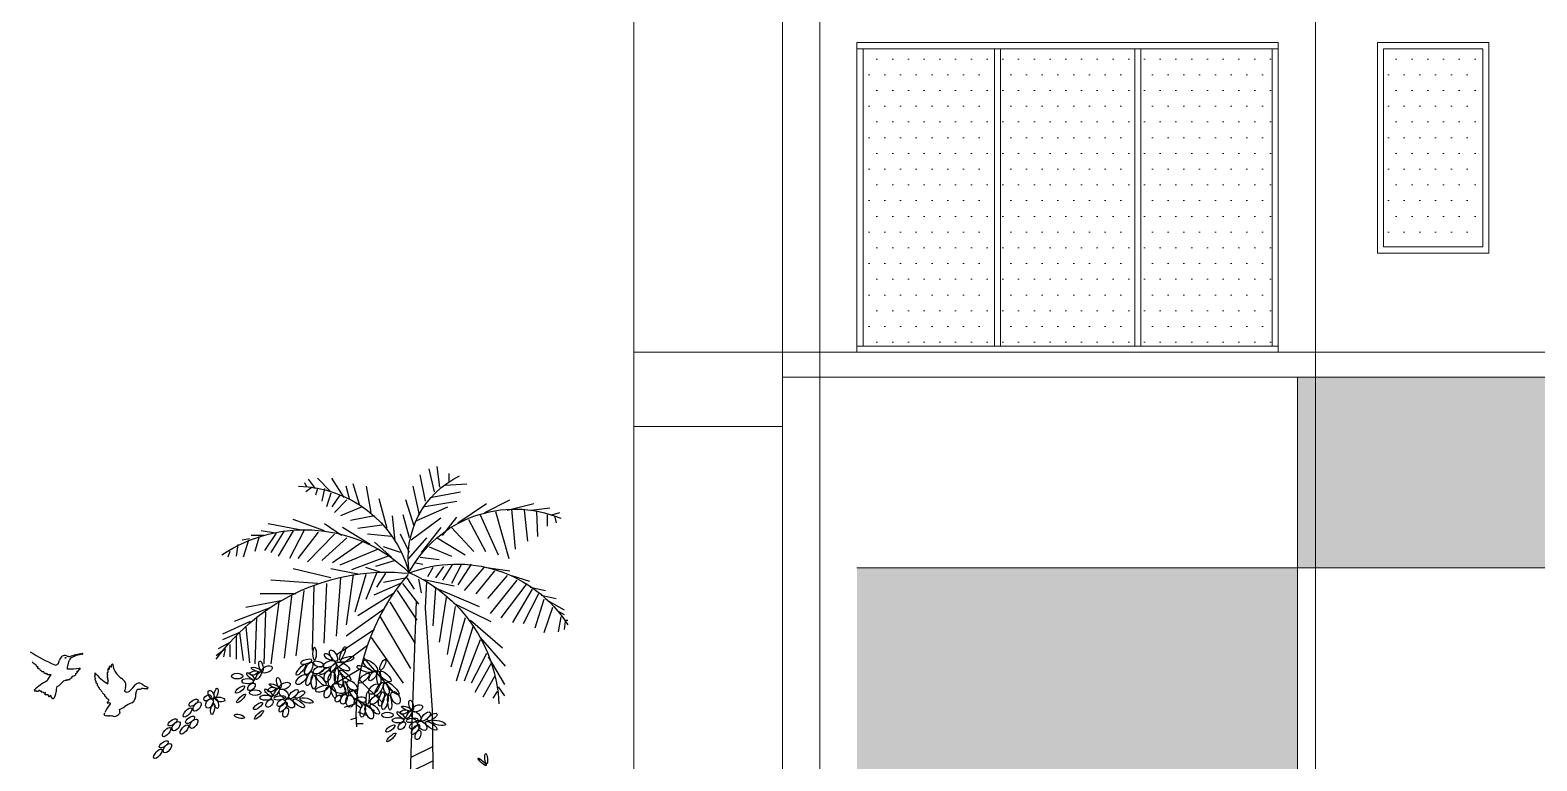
# Model space of a CAD drawing. Header units: millimetres. Extents: x 485872 to 486142, y -52344 to -52207.
# Drawn here: x 485961.2 to 485973.36, y -52334.18 to -52328.28 of the extents above; entities that cross this region are included whole.
import ezdxf

# ---------------------------------------------------------------- set-up
doc = ezdxf.new("R2010")
doc.units = ezdxf.units.MM
doc.header["$LTSCALE"] = 15
doc.linetypes.add('DASHDOTX2', pattern=[50.8, 25.4, -12.7, 0, -12.7])
doc.layers.add('G', color=8, linetype='Continuous')
pattern_1 = [(0, (485436.22079, -52290.53726), (0.0635, 0.127), [0, -0.127])]

# ---------------------------------------------------------------- blocks, each defined once
blk = doc.blocks.new('m4')
at = {"color": 60, "extrusion": (0, 0, -1)}
for centre, major_axis, ratio in [((1153000.7, 194063.7), (-1.69, 3.64), 0.329118), ((1153024.7, 194067.4), (-4.5, 1.08), 0.34686), ((1153027.7, 194071.5), (-1.83, 4.63), 0.208689), ((1153013.1, 194060.9), (4.92, 1.81), 0.306393), ((1153078.7, 194060.6), (-3.51, 1.56), 0.540694), ((1153082.6, 194062.7), (0.83, 3.57), 0.360462), ((1153085.5, 194060.4), (3.7, 1.33), 0.264339), ((1153084.2, 194056.5), (-1.92, 2.71), 0.313033), ((1153060.8, 194044), (-2.98, 2.82), 0.437157), ((1153066.6, 194049.5), (-3.51, 1.56), 0.540694), ((1153067.3, 194044.3), (2.73, 2.7), 0.614425), ((1153070.6, 194051.6), (0.83, 3.57), 0.360462), ((1153073.4, 194049.3), (3.7, 1.33), 0.264339), ((1153072.1, 194045.4), (-1.92, 2.71), 0.313033), ((1153112.8, 194044.8), (-0.76, 3.14), 0.35072), ((1152977.6, 194034.4), (-3.51, 1.56), 0.540694), ((1152981.6, 194036.4), (0.83, 3.57), 0.360462), ((1153010.9, 194041.3), (-0.29, 4.36), 0.237905), ((1153056.5, 194043.7), (-3.17, 2.17), 0.417809), ((1153116.2, 194043.8), (1.38, 2.63), 0.572499), ((1152967.5, 194028.6), (-3.17, 2.17), 0.417809), ((1152971.8, 194028.9), (-2.98, 2.82), 0.437157), ((1152978.3, 194029.1), (2.73, 2.7), 0.614425), ((1152984.4, 194034.2), (3.7, 1.33), 0.264339), ((1152983.1, 194030.2), (-1.92, 2.71), 0.313033)]:
    blk.add_ellipse(centre, major_axis=major_axis, ratio=ratio, dxfattribs=at)
at = {"color": 60}
for centre, major_axis, ratio in [((1153008.9, 194063), (4.78, 3.36), 0.403503), ((1153033.8, 194069.9), (2.38, 3.55), 0.485521), ((1153037.5, 194069.1), (2.56, 1.66), 0.432555), ((1153046.6, 194071.2), (0, 4.28), 0.308968), ((1153043.9, 194064.2), (3.57, 1.15), 0.427525), ((1153089.6, 194055.9), (2.83, 2.19), 0.290128), ((1153077.5, 194044.9), (2.83, 2.19), 0.290128), ((1153091.6, 194052.7), (4.1, 0), 0.368132), ((1153079.5, 194041.6), (4.1, 0), 0.368132), ((1152988.5, 194029.7), (2.83, 2.19), 0.290128), ((1152990.5, 194026.4), (4.1, 0), 0.368132)]:
    blk.add_ellipse(centre, major_axis=major_axis, ratio=ratio, dxfattribs=at)
for centre, major_axis, ratio in [((1153052.2, 194065.8), (-3.86, 1.1), 0.329118), ((1153035, 194053.9), (-0.93, 4.8), 0.540694), ((1153037.9, 194056.1), (-1.18, 3.56), 0.628714), ((1153042.2, 194053.4), (3.49, 3.42), 0.328278), ((1153021.2, 194049.4), (3.54, 2.98), 0.510088), ((1153020.3, 194044), (2.53, 3.12), 0.423152), ((1153030.3, 194047.8), (4.67, 1.72), 0.588123), ((1153041.6, 194047.6), (-4.4, 1.43), 0.367264), ((1153047.2, 194052.2), (0.32, 4.62), 0.428474), ((1153014.8, 194040.3), (3.11, 0.48), 0.540694), ((1153070, 194041.5), (-4.07, 0.48), 0.299107), ((1152981, 194026.4), (-4.07, 0.48), 0.299107)]:
    blk.add_ellipse(centre, major_axis=major_axis, ratio=ratio, start_param=3.141593, end_param=9.424778, dxfattribs=at)
at = {"color": 60, "extrusion": (0, 0, -1)}
for centre, major_axis, ratio in [((1152999, 194055.8), (3.74, 3.28), 0.398406), ((1153003.3, 194054.7), (0.28, 4.97), 0.265604), ((1153007.3, 194056.4), (-2.35, 3.26), 0.423152), ((1153013.4, 194054.7), (-3.46, 3.07), 0.367264), ((1153025.9, 194056.7), (3.61, 3.42), 0.265604), ((1153027.5, 194062.6), (4.35, 2.42), 0.398406), ((1153029.3, 194053), (0.2, 4.71), 0.360462), ((1153031.9, 194056.7), (-0.42, 4.87), 0.270347), ((1153034, 194061.9), (-1.69, 2.55), 0.432555), ((1153036.7, 194064.2), (-4.01, 1.72), 0.454183), ((1153039.9, 194059.5), (-3.14, 2.06), 0.35208), ((1153043.8, 194060.2), (-3.53, 1.91), 0.517185), ((1153050.5, 194061.3), (-2.16, 4.09), 0.428474), ((1153050.1, 194054.4), (-1.71, 4.67), 0.322519), ((1153055.5, 194053.8), (-3.53, 2.99), 0.448878), ((1153055.8, 194060.4), (-3.03, 3.61), 0.28036), ((1153087.5, 194058.2), (-2.57, 0.85), 0.488369), ((1153098.7, 194056.1), (-3.84, 0), 0.49154), ((1152994.1, 194047.8), (4.2, 4.07), 0.274382), ((1152998.4, 194047.6), (1.14, 3.85), 0.423152), ((1153003.2, 194047.3), (-2.75, 4.56), 0.30137), ((1153006.7, 194047.4), (-3.07, 3.1), 0.540694), ((1153025.3, 194047.7), (1.24, 5.09), 0.180231), ((1153033.8, 194045.4), (1.16, 4.12), 0.331037), ((1153037.8, 194045.2), (-1.39, 3.77), 0.493677), ((1153075.5, 194047.1), (-2.57, 0.85), 0.488369), ((1153089, 194048.9), (-2.22, 2.22), 0.600771), ((1153096.7, 194047.1), (-2.97, 2.14), 0.360462), ((1152992.1, 194041.5), (2.14, 4.1), 0.571299), ((1152996.1, 194038.4), (0.42, 5.22), 0.252324), ((1152999.2, 194038.6), (-1.4, 5.05), 0.324416), ((1153001.6, 194040.7), (-1.17, 4.84), 0.322519), ((1153006.1, 194033.8), (2.9, 3.14), 0.397244), ((1153006.3, 194040.1), (-2.69, 2.61), 0.528119), ((1153014.2, 194032.7), (-0.72, 4.31), 0.389299), ((1153017.1, 194037.6), (2.14, 2.65), 0.38819), ((1153022.8, 194039.2), (0, 4.02), 0.681744), ((1153026.9, 194040.5), (-1.32, 3.14), 0.582286), ((1153030.8, 194041), (-1.25, 2.2), 0.671206), ((1153052, 194039.7), (4.51, 1.03), 0.326457), ((1153057.2, 194037.8), (3.81, 2.62), 0.34686), ((1153063.1, 194037.8), (2.49, 2.69), 0.643683), ((1153067.7, 194035.3), (-2.48, 3.27), 0.39114), ((1153069.1, 194038.1), (-2.37, 1.93), 0.617936), ((1153076.9, 194037.8), (-2.22, 2.22), 0.600771), ((1153084.6, 194036), (-2.97, 2.14), 0.360462), ((1153086.6, 194045), (-3.84, 0), 0.49154), ((1153096, 194041.1), (-2.97, 2.83), 0.253091), ((1153110.1, 194040.4), (3.18, 0.55), 0.467627), ((1153112.9, 194037.8), (1.05, 3.42), 0.422005), ((1153115.1, 194034), (-0.68, 3.78), 0.319501), ((1153117.3, 194037.7), (-1.69, 2.96), 0.637741), ((1153118.6, 194041.5), (-2.23, 1.53), 0.627902), ((1153125.6, 194035.6), (-2.26, 2.89), 0.540694), ((1153128, 194038.2), (-2.9, 2.09), 0.44838), ((1152986.5, 194032), (-2.57, 0.85), 0.488369), ((1152997.6, 194029.9), (-3.84, 0), 0.49154), ((1153009.8, 194031.9), (1.9, 4.5), 0.482762), ((1153066, 194031.6), (-1.06, 3.14), 0.540694), ((1153084, 194030), (-2.97, 2.83), 0.253091), ((1153097.1, 194029), (3.38, 0.88), 0.351451), ((1153127.8, 194024.1), (-2.26, 2.89), 0.540694), ((1153130.3, 194026.7), (-2.9, 2.09), 0.44838), ((1153132, 194031.7), (-2.59, 2.96), 0.408524), ((1153142.1, 194025), (-2.9, 2.09), 0.44838), ((1152963, 194024.6), (4.51, 1.03), 0.326457), ((1152968.2, 194022.7), (3.81, 2.62), 0.34686), ((1152974.1, 194022.7), (2.49, 2.69), 0.643683), ((1152977, 194016.5), (-1.06, 3.14), 0.540694), ((1152978.7, 194020.2), (-2.48, 3.27), 0.39114), ((1152980.1, 194023), (-2.37, 1.93), 0.617936), ((1152987.9, 194022.7), (-2.22, 2.22), 0.600771), ((1152995, 194014.9), (-2.97, 2.83), 0.253091), ((1152995.6, 194020.9), (-2.97, 2.14), 0.360462), ((1153134.2, 194020.2), (-2.59, 2.96), 0.408524), ((1153139.7, 194022.4), (-2.26, 2.89), 0.540694), ((1153146.1, 194018.5), (-2.59, 2.96), 0.408524), ((1153145.6, 194007.7), (-2.26, 2.89), 0.540694), ((1153148, 194010.2), (-2.9, 2.09), 0.44838), ((1153152, 194003.8), (-2.59, 2.96), 0.408524)]:
    blk.add_ellipse(centre, major_axis=major_axis, ratio=ratio, start_param=3.141593, end_param=9.424778, dxfattribs=at)
at = {"color": 116, "extrusion": (0, 0, -1)}
for centre, major_axis, ratio in [((1152931.2, 194000.5), (0.31, 3.48), 0.270347), ((1152933.9, 193998.4), (2.75, 2.43), 0.205978)]:
    blk.add_ellipse(centre, major_axis=major_axis, ratio=ratio, dxfattribs=at)
blk = doc.blocks.new('E39')
at = {"color": 97}
for p, q in [((36.5877, 15.5769), (36.5877, 15.5423)), ((36.6264, 15.5175), (36.638, 15.6067)), ((36.6496, 15.4977), (36.6728, 15.5968)), ((36.6882, 15.458), (36.7114, 15.572)), ((36.6032, 15.5274), (36.5104, 15.5323)), ((36.7153, 15.3985), (36.7424, 15.5224)), ((36.9241, 15.4084), (36.9434, 15.5224)), ((36.9743, 15.4431), (37.0014, 15.5323)), ((37.0168, 15.4679), (37.0323, 15.5224)), ((37.1251, 15.5125), (37.1367, 15.458)), ((37.2024, 15.5175), (37.2101, 15.5373)), ((36.4331, 15.4084), (36.3248, 15.463)), ((36.5491, 15.3638), (36.4254, 15.4481)), ((36.6689, 15.4729), (36.5375, 15.4977)), ((36.6998, 15.4332), (36.5529, 15.458)), ((36.7385, 15.349), (36.7733, 15.463)), ((36.8545, 15.3391), (36.8893, 15.4679)), ((37.0284, 15.463), (37.0826, 15.4084)), ((37.0594, 15.4828), (37.0942, 15.4332)), ((37.098, 15.4927), (37.1173, 15.4332)), ((36.1431, 15.3985), (36.1083, 15.4084)), ((36.1315, 15.3936), (36.1238, 15.3638)), ((36.2321, 15.4184), (36.1509, 15.4283)), ((36.263, 15.4184), (36.2475, 15.2845)), ((36.3171, 15.4233), (36.3016, 15.2498)), ((36.3867, 15.4134), (36.3287, 15.2102)), ((36.4524, 15.3985), (36.3751, 15.2251)), ((36.5027, 15.3787), (36.4292, 15.2399)), ((36.6148, 15.3093), (36.5529, 15.3886)), ((36.7269, 15.3737), (36.5916, 15.4332)), ((36.6225, 15.3837), (36.7501, 15.2895)), ((36.7578, 15.2994), (36.7849, 15.3985)), ((36.8197, 15.2845), (36.8313, 15.3936)), ((36.9086, 15.3936), (37.013, 15.3737)), ((36.9627, 15.4332), (37.0555, 15.3936)), ((37.1251, 15.3291), (37.2604, 15.3787)), ((36.5761, 15.344), (36.4795, 15.2399)), ((36.8351, 15.3044), (36.9395, 15.3143)), ((36.8777, 15.3539), (36.982, 15.3391)), ((36.9279, 15.2697), (37.0478, 15.344)), ((37.0516, 15.3093), (37.1251, 15.3589)), ((37.0826, 15.3143), (37.1985, 15.1953)), ((37.1521, 15.3242), (37.2411, 15.2102)), ((37.214, 15.3291), (37.2759, 15.2102)), ((37.2604, 15.3291), (37.3261, 15.2201)), ((37.299, 15.3291), (37.357, 15.235)), ((37.3338, 15.3192), (37.3841, 15.2449)), ((37.3377, 15.3192), (37.3996, 15.3291)), ((37.388, 15.3093), (37.4421, 15.3093)), ((36.638, 15.2994), (36.5181, 15.2251)), ((36.9627, 15.2796), (37.0903, 15.1904)), ((37.0284, 15.2994), (37.1367, 15.2003)), ((37.4498, 15.2945), (37.4807, 15.2895)), ((37.5349, 15.2399), (37.5426, 15.2152)), ((36.4911, 15.1854), (36.5491, 15.0962)), ((36.5336, 15.1854), (36.5761, 15.1012)), ((36.3171, 15.1359), (36.2398, 15.1111)), ((36.2939, 15.116), (36.4099, 14.9723)), ((36.4254, 15.1705), (36.3248, 15.1557)), ((36.3364, 15.1359), (36.4215, 15.0367)), ((36.3906, 15.1557), (36.4717, 15.0566)), ((36.437, 15.1705), (36.522, 15.0714)), ((36.9743, 15.1408), (37.098, 15.1656)), ((37.0014, 15.1408), (37.0323, 14.9227)), ((37.0555, 15.1259), (37.0748, 14.8732)), ((37.098, 15.1259), (37.2604, 15.1656)), ((37.156, 15.1012), (37.357, 15.116)), ((36.1895, 15.0516), (36.1238, 15.0367)), ((36.2359, 15.0863), (36.1702, 15.0714)), ((36.2282, 15.0764), (36.3132, 14.9327)), ((36.2514, 15.1012), (36.3635, 14.9525)), ((37.1173, 15.1012), (37.1289, 14.8434)), ((37.1715, 15.0913), (37.1792, 14.8137)), ((37.214, 15.0714), (37.2488, 14.7889)), ((37.2488, 15.0566), (37.4034, 15.0566)), ((37.2681, 15.0466), (37.299, 14.779)), ((36.1586, 15.0268), (36.089, 14.9872)), ((36.1161, 14.9822), (36.089, 14.9673)), ((36.5684, 15.0169), (36.406, 14.9376)), ((36.5607, 15.002), (36.5955, 14.7939)), ((36.5993, 15.0417), (36.6302, 14.8484)), ((36.8429, 15.0219), (36.7346, 14.8434)), ((36.8661, 14.9921), (37.0323, 14.8732)), ((37.3145, 15.0268), (37.4653, 14.9971)), ((37.3222, 15.0219), (37.357, 14.7542)), ((37.357, 14.9971), (37.5155, 14.9376)), ((36.0852, 14.9426), (36.0736, 14.9426)), ((36.0852, 14.9376), (36.089, 14.9029)), ((36.1045, 14.9574), (36.1161, 14.893)), ((36.4833, 14.9178), (36.5568, 14.6799)), ((36.5181, 14.9525), (36.58, 14.7394)), ((36.8854, 14.9574), (36.754, 14.7344)), ((37.3802, 14.9773), (37.388, 14.7542)), ((37.4189, 14.9574), (37.4266, 14.7542)), ((37.446, 14.9376), (37.5658, 14.8831)), ((37.4653, 14.9128), (37.4498, 14.7592)), ((36.4524, 14.8583), (36.522, 14.6799)), ((36.9241, 14.8682), (36.7849, 14.67)), ((36.9086, 14.9029), (37.071, 14.7939)), ((37.4923, 14.888), (37.4769, 14.7691)), ((37.4962, 14.888), (37.5658, 14.8583)), ((37.5078, 14.8732), (37.5078, 14.7741)), ((37.531, 14.8484), (37.5851, 14.8187)), ((36.9395, 14.8335), (37.0864, 14.7245)), ((37.5349, 14.8385), (37.5349, 14.784)), ((37.5542, 14.8187), (37.5619, 14.784)), ((37.5619, 14.8137), (37.5929, 14.7889)), ((36.955, 14.779), (36.8274, 14.6303)), ((36.9666, 14.7344), (37.0748, 14.67)), ((36.3751, 14.6551), (36.348, 14.6155)), ((36.9743, 14.6848), (36.8738, 14.5857)), ((36.379, 14.6353), (36.3983, 14.6056)), ((36.9859, 14.5213), (37.013, 14.5114))]:
    blk.add_line(p, q, dxfattribs=at)
at = {"color": 84}
for p, q in [((37.04, 15.4729), (37.0942, 15.5571)), ((37.098, 15.4977), (37.156, 15.5571)), ((37.156, 15.5125), (37.1637, 15.4828)), ((37.1637, 15.5125), (37.1947, 15.5522)), ((37.1792, 15.5175), (37.2063, 15.4977)), ((36.3364, 15.4184), (36.2205, 15.4481)), ((36.1625, 15.3985), (36.1625, 15.349)), ((36.2089, 15.4134), (36.205, 15.3044)), ((37.2333, 15.3341), (37.3686, 15.3589)), ((37.4073, 15.3044), (37.4266, 15.2399)), ((37.4537, 15.2895), (37.4769, 15.2152)), ((37.5001, 15.2697), (37.5078, 15.2201)), ((36.2011, 15.0566), (36.2668, 14.9277)), ((36.1393, 14.9971), (36.1779, 14.888)), ((36.1779, 15.0318), (36.2166, 14.9079)), ((36.4949, 14.9426), (36.3558, 14.8236)), ((36.4524, 14.8682), (36.3442, 14.7443)), ((36.4176, 14.784), (36.348, 14.665)), ((36.4254, 14.7988), (36.4911, 14.67)), ((36.406, 14.7542), (36.4756, 14.6303)), ((36.3906, 14.6997), (36.4408, 14.6105)), ((36.9898, 14.6056), (36.9086, 14.551)), ((36.982, 14.6452), (37.0594, 14.6155)), ((36.982, 14.5461), (36.9395, 14.5312)), ((36.9898, 14.5808), (37.04, 14.5659)), ((36.9859, 14.4965), (36.9588, 14.4965))]:
    blk.add_line(p, q, dxfattribs=at)
at = {"color": 99}
for p, q in [((36.6225, 15.344), (36.7076, 15.235)), ((36.7578, 15.235), (36.7965, 15.3143)), ((36.6728, 15.2598), (36.5761, 15.2201)), ((36.6844, 15.2994), (36.7617, 15.2102)), ((36.7965, 15.235), (36.8699, 15.2598)), ((36.8351, 15.2152), (36.9086, 15.2796)), ((36.8931, 15.2498), (37.0594, 15.1805)), ((36.5723, 15.1854), (36.6148, 15.116)), ((36.6109, 15.1755), (36.6457, 15.1259)), ((36.7114, 15.2152), (36.6302, 15.2052)), ((36.7308, 15.1904), (36.6998, 15.1854)), ((36.8197, 15.2003), (36.9047, 15.1755)), ((36.8506, 15.2201), (37.0091, 15.1606)), ((36.7037, 15.121), (36.5645, 15.0913)), ((36.6573, 15.1705), (36.6805, 15.1309)), ((36.6844, 15.1111), (36.6902, 14.9952)), ((36.7192, 15.121), (36.7076, 15.0615)), ((36.7694, 15.1259), (36.7385, 15.0764)), ((36.7694, 15.1259), (36.8699, 15.1061)), ((36.8622, 15.1458), (36.9009, 15.0863)), ((36.8854, 15.1507), (36.9472, 15.1705)), ((36.9009, 15.1458), (36.9472, 15.0318)), ((36.9472, 15.1408), (36.9936, 14.9773)), ((36.6534, 15.0863), (36.4563, 15.002)), ((36.6457, 15.0813), (36.6573, 14.9178)), ((36.7887, 15.1012), (36.7192, 15.012)), ((36.8119, 15.0714), (36.7269, 14.9426)), ((36.7965, 15.1012), (36.9125, 15.0516)), ((36.8235, 15.0615), (36.982, 14.9624))]:
    blk.add_line(p, q, dxfattribs=at)
at = {"color": 47}
for p, q in [((36.6905, 14.9944), (36.6601, 14.5534)), ((36.729, 15.0246), (36.7488, 14.454)), ((36.6601, 14.5534), (36.638, 12.976)), ((36.7821, 13.516), (36.8153, 12.4644)), ((36.8153, 12.4644), (36.8929, 11.8249)), ((36.6712, 12.0807), (36.7355, 11.6)), ((36.8929, 11.8249), (36.9652, 11.6))]:
    blk.add_line(p, q, dxfattribs=at)
at = {"color": 45}
for p, q in [((36.6561, 14.3962), (36.7528, 14.3486)), ((36.7488, 14.454), (36.7821, 13.516)), ((36.6561, 14.1674), (36.7602, 14.1198)), ((36.6487, 13.829), (36.7714, 13.686)), ((36.6487, 13.4048), (36.7862, 13.3762)), ((36.6449, 13.1617), (36.7937, 13.1188)), ((36.638, 12.976), (36.6712, 12.0807))]:
    blk.add_line(p, q, dxfattribs=at)
at = {"color": 49}
for p, q in [((36.6561, 14.3343), (36.7528, 14.2866)), ((36.6561, 14.1293), (36.7639, 14.0483)), ((36.6561, 14.0149), (36.7639, 14.0006)), ((36.6524, 13.8719), (36.7714, 13.7575)), ((36.6449, 13.6288), (36.7751, 13.5954)), ((36.6487, 13.5764), (36.7825, 13.5525)), ((36.6412, 13.2618), (36.79, 13.2046)), ((36.6449, 13.2093), (36.7937, 13.1617))]:
    blk.add_line(p, q, dxfattribs=at)
at = {"color": 97}
for centre, radius, start, end in [((36.3692, 15.2123), 0.3943, 350.285, 64.11229), ((37.2496, 15.0147), 0.5079, 91.40319, 163.882), ((36.303, 14.9052), 0.518, 27.67115, 112.5305), ((37.2115, 14.6902), 0.6438, 56.19272, 134.3213), ((36.5525, 14.618), 0.5677, 68.38311, 147.5322), ((37.0256, 14.5512), 0.655, 113.7592, 177.4133), ((36.8543, 14.2377), 0.9128, 35.98777, 95.82273), ((36.0817, 14.5418), 0.9062, 356.1943, 41.37848)]:
    blk.add_arc(centre, radius, start, end, dxfattribs=at)

msp = doc.modelspace()

# ---------------------------------------------------------------- hatches: boundary and pattern name
at = {"linetype": 'Continuous', "lineweight": 13}
h = msp.add_hatch(dxfattribs=at)
h.set_pattern_fill('DOTS', color=153, scale=0.08)
h.set_pattern_definition(pattern_1)
h.paths.add_polyline_path([(485967.922, -52328.427), (485968.981, -52328.427), (485968.981, -52330.827), (485967.922, -52330.827)])
h.paths.add_polyline_path([(485970.164, -52328.427), (485971.222, -52328.427), (485971.222, -52330.827), (485970.164, -52330.827)])
h.paths.add_polyline_path([(485969.031, -52328.427), (485970.114, -52328.427), (485970.114, -52330.827), (485969.031, -52330.827)])
h = msp.add_hatch(dxfattribs=at)
h.set_pattern_fill('DOTS', color=153, scale=0.08)
h.set_pattern_definition(pattern_1)
h.paths.add_polyline_path([(485972.922, -52330.027), (485972.922, -52328.427), (485972.122, -52328.427), (485972.122, -52330.027)])
h = msp.add_hatch(dxfattribs=at)
h.set_pattern_fill('ANGLE', color=143, scale=0.001)
h.set_pattern_definition([(0, (485522.467641, -52290.93664), (0, 0.006985), [0.00508, -0.001905]), (90, (485522.467641, -52290.93664), (-0.006985, 4e-19), [0.00508, -0.001905])])
h.paths.add_polyline_path([(485971.427, -52332.617), (485974.982, -52332.617), (485974.982, -52331.077), (485971.427, -52331.077)])
h.paths.add_polyline_path([(485967.872, -52334.377), (485971.427, -52334.377), (485971.427, -52332.617), (485967.872, -52332.617)])

# ---------------------------------------------------------------- linework, layer by layer
for p, q in [((485967.272, -52334.577), (485967.272, -52295.877)), ((485967.872, -52328.377), (485971.272, -52328.377)), ((485967.872, -52328.427), (485971.272, -52328.427)), ((485967.872, -52330.827), (485971.272, -52330.827))]:
    msp.add_line(p, q, dxfattribs=at)
at = {"color": 6, "linetype": 'DASHDOTX2', "lineweight": 13}
for p, q in [((485967.572, -52306.377), (485967.572, -52331.077)), ((485971.572, -52306.377), (485971.572, -52331.077)), ((485967.572, -52330.877), (485967.572, -52342.377)), ((485971.572, -52330.877), (485971.572, -52342.377))]:
    msp.add_line(p, q, dxfattribs=at)
for p, q in [((485961.265, -52333.422), (485961.245, -52333.406)), ((485961.59, -52333.439), (485961.593, -52333.444)), ((485961.83, -52333.46), (485961.83, -52333.431)), ((485961.293, -52333.456), (485961.29, -52333.448)), ((485961.309, -52333.458), (485961.293, -52333.456)), ((485961.309, -52333.463), (485961.309, -52333.458)), ((485961.328, -52333.476), (485961.328, -52333.467)), ((485961.342, -52333.476), (485961.328, -52333.476)), ((485961.342, -52333.481), (485961.342, -52333.476)), ((485961.368, -52333.481), (485961.342, -52333.481)), ((485961.478, -52333.531), (485961.474, -52333.528)), ((485961.483, -52333.527), (485961.478, -52333.531)), ((485961.488, -52333.528), (485961.483, -52333.527)), ((485961.491, -52333.524), (485961.488, -52333.528)), ((485961.495, -52333.526), (485961.491, -52333.524)), ((485961.496, -52333.521), (485961.495, -52333.526)), ((485961.5, -52333.525), (485961.496, -52333.521)), ((485961.505, -52333.522), (485961.5, -52333.525)), ((485961.509, -52333.522), (485961.505, -52333.522)), ((485961.513, -52333.518), (485961.509, -52333.522)), ((485961.532, -52333.508), (485961.524, -52333.511)), ((485961.538, -52333.496), (485961.532, -52333.508)), ((485961.553, -52333.493), (485961.538, -52333.496)), ((485961.555, -52333.486), (485961.553, -52333.493)), ((485961.566, -52333.472), (485961.566, -52333.484)), ((485961.742, -52333.561), (485961.742, -52333.559)), ((485961.283, -52333.615), (485961.27, -52333.606)), ((485961.298, -52333.623), (485961.29, -52333.616)), ((485961.305, -52333.62), (485961.298, -52333.623)), ((485961.313, -52333.629), (485961.305, -52333.62)), ((485961.324, -52333.624), (485961.313, -52333.629)), ((485961.321, -52333.644), (485961.324, -52333.624)), ((485961.346, -52333.642), (485961.321, -52333.644)), ((485961.348, -52333.65), (485961.346, -52333.642)), ((485961.367, -52333.648), (485961.357, -52333.657)), ((485961.375, -52333.673), (485961.367, -52333.648)), ((485961.38, -52333.67), (485961.375, -52333.673)), ((485961.384, -52333.678), (485961.38, -52333.67)), ((485961.825, -52333.676), (485961.824, -52333.676)), ((485961.825, -52333.676), (485961.825, -52333.676)), ((485961.797, -52333.801), (485961.802, -52333.787)), ((485961.921, -52333.795), (485961.915, -52333.8)), ((485961.924, -52333.785), (485961.921, -52333.795))]:
    msp.add_line(p, q)
at = {"linetype": 'Continuous', "lineweight": 13}
for points in [[(485967.872, -52330.877), (485967.872, -52328.377)], [(485967.922, -52330.827), (485967.922, -52328.427)], [(485968.981, -52328.427), (485968.981, -52330.827)], [(485969.031, -52328.427), (485969.031, -52330.827)], [(485970.114, -52328.427), (485970.114, -52330.827)], [(485970.164, -52328.427), (485970.164, -52330.827)], [(485971.222, -52330.827), (485971.222, -52328.427)], [(485971.272, -52330.877), (485971.272, -52328.377)], [(485967.272, -52330.877), (485979.872, -52330.877)], [(485967.272, -52330.877), (485975.582, -52330.877)], [(485979.872, -52331.077), (485967.272, -52331.077)], [(485975.582, -52331.077), (485967.272, -52331.077)]]:
    msp.add_lwpolyline(points, dxfattribs=at)
for points in [[(485972.072, -52330.077), (485972.972, -52330.077), (485972.972, -52328.377), (485972.072, -52328.377)], [(485972.122, -52330.027), (485972.922, -52330.027), (485972.922, -52328.427), (485972.122, -52328.427)]]:
    msp.add_lwpolyline(points, close=True, dxfattribs=at)
at = {"color": 143, "linetype": 'Continuous', "lineweight": 13}
for points in [[(485971.427, -52334.377), (485971.427, -52331.077)], [(485967.872, -52332.617), (485974.982, -52332.617)]]:
    msp.add_lwpolyline(points, dxfattribs=at)
msp.add_circle((485961.485, -52333.344), 0.00347)
for centre, radius, start, end in [((485962.122, -52331.817), 1.742, 238.0436, 245.4431), ((485961.686, -52333.807), 0.501, 97.4568, 109.6629), ((485961.656, -52333.57), 0.258, 97.5938, 120.2706), ((485961.622, -52333.312), 0.00253, 278.0901, 98.1842), ((485961.323, -52333.257), 0.162, 228.1192, 242.9072), ((485961.238, -52333.397), 0.0113, 304.668, 341.5474), ((485961.261, -52333.423), 0.00364, 11.2652, 258.6882), ((485961.303, -52333.362), 0.0773, 236.0822, 248.6641), ((485961.303, -52333.42), 0.0311, 206.9813, 245.8595), ((485961.406, -52333.378), 0.0242, 250.6934, 319.5315), ((485961.34, -52333.344), 0.0983, 329.2225, 349.3558), ((485961.507, -52333.388), 0.0757, 131.8188, 160.1451), ((485961.477, -52333.365), 0.0393, 66.9561, 120.0453), ((485961.736, -52332.292), 1.065, 256.7721, 258.19), ((485961.58, -52333.428), 0.0809, 168.2844, 184.5574), ((485961.516, -52332.925), 0.509, 268.1592, 279.2976), ((485960.228, -52332.986), 1.343, 341.5137, 343.6542), ((485961.551, -52333.374), 0.0363, 132.6568, 162.3584), ((485961.579, -52333.437), 0.0159, 269.2418, 332.6445), ((485961.593, -52333.434), 0.0062, 241.6044, 335.2379), ((485961.6, -52333.432), 0.00466, 246.8873, 113.1102), ((485961.832, -52333.434), 0.00384, 347.9187, 119.1279), ((485961.837, -52333.435), 0.00157, 179.5612, 330.3215), ((485961.653, -52333.411), 0.188, 352.2035, 358.7137), ((485961.846, -52333.415), 0.00531, 97.0553, 172.8925), ((485961.843, -52333.418), 0.0082, 0.4018, 72.5865), ((485961.852, -52333.419), 0.00159, 143.4969, 329.0897), ((485961.786, -52333.397), 0.0718, 341.3473, 356.7903), ((485961.862, -52333.4), 0.00473, 13.0787, 187.1744), ((485962.024, -52333.374), 0.16, 189.0087, 215.8097), ((485961.568, -52333.954), 0.484, 118.5432, 134.0214), ((485961.323, -52333.445), 0.0228, 232.2582, 281.7729), ((485961.505, -52333.601), 0.183, 138.6227, 156.7205), ((485961.298, -52333.376), 0.233, 300.6473, 319.3342), ((485961.516, -52333.516), 0.00347, 214.5461, 325.4532), ((485961.516, -52333.511), 0.00762, 284.4476, 358.1873), ((485961.552, -52333.438), 0.0484, 273.7052, 287.5172), ((485961.566, -52333.46), 0.012, 266.5859, 298.4523), ((485961.57, -52333.461), 0.01, 282.2965, 357.1848), ((485961.582, -52333.457), 0.00493, 124.0175, 245.5167), ((485961.72, -52333.482), 0.00816, 268.1734, 312.9139), ((485961.87, -52333.454), 0.155, 193.5118, 202.2727), ((485961.748, -52333.474), 0.0266, 160.4597, 213.0142), ((485961.742, -52333.539), 0.0302, 119.9383, 133.7563), ((485961.732, -52333.515), 0.0117, 192.8287, 223.3537), ((485962.049, -52333.192), 0.425, 219.8901, 238.2125), ((485961.871, -52333.429), 0.175, 212.4229, 217.8129), ((485961.732, -52333.537), 0.00182, 233.0938, 53.1389), ((485961.773, -52333.541), 0.042, 176.7766, 188.207), ((485961.729, -52333.561), 0.0136, 5.4905, 77.1713), ((485961.744, -52333.564), 0.0037, 134.8411, 239.4166), ((485961.832, -52333.496), 0.0118, 122.5885, 236.6515), ((485961.831, -52333.512), 0.00815, 130.2776, 217.694), ((485961.827, -52333.461), 0.00239, 70.9077, 208.568), ((485961.112, -52333.477), 0.712, 359.5994, 1.1702), ((485961.812, -52333.528), 0.0171, 354.3098, 40.8226), ((485961.825, -52333.484), 0.00212, 282.8799, 109.5594), ((485961.816, -52333.544), 0.0125, 312.8078, 25.667), ((485961.829, -52333.459), 0.00153, 163.3002, 338.6054), ((485961.836, -52333.535), 0.00947, 145.5238, 202.8771), ((485962.056, -52333.355), 0.197, 214.91, 231.8899), ((485961.893, -52333.584), 0.0853, 29.8931, 60.8034), ((485961.932, -52333.564), 0.0412, 332.4469, 33.0548), ((485960.497, -52332.175), 2.081, 316.3228, 318.3497), ((485962.078, -52333.589), 0.0403, 88.0378, 131.2406), ((485962.078, -52333.589), 0.0402, 51.6323, 87.8313), ((485962.212, -52333.401), 0.19, 235.0952, 241.2147), ((485961.239, -52333.604), 0.00754, 198.601, 341.3989), ((485961.258, -52333.6), 0.0139, 208.9807, 331.0194), ((485961.287, -52333.616), 0.00364, 348.7424, 168.656), ((485961.355, -52333.649), 0.00787, 184.2891, 280.6187), ((485961.333, -52333.621), 0.076, 312.0882, 1.6498), ((485961.549, -52333.62), 0.14, 161.6082, 179.452), ((485961.784, -52333.535), 0.0525, 216.9655, 230.7418), ((485961.752, -52333.579), 0.00317, 107.4849, 229.8707), ((485961.757, -52333.579), 0.00699, 201.8305, 264.4778), ((485961.754, -52333.591), 0.00527, 335.1747, 73.3089), ((485961.678, -52333.675), 0.115, 34.1797, 45.2369), ((485961.766, -52333.622), 0.0141, 358.5871, 55.9597), ((485961.883, -52333.537), 0.134, 219.4945, 230.08), ((485961.793, -52333.649), 0.00999, 357.9109, 65.3398), ((485961.634, -52333.805), 0.23, 34.1189, 42.7083), ((485961.821, -52333.688), 0.0128, 27.0634, 73.8219), ((485961.831, -52333.687), 0.00448, 285.483, 79.2908), ((485962.059, -52333.622), 0.0978, 156.4033, 169.8543), ((485961.974, -52333.608), 0.0123, 169.0944, 209.0959), ((485961.979, -52333.601), 0.0194, 219.654, 273.9831), ((485961.979, -52333.583), 0.0377, 271.2393, 307.1584), ((485961.985, -52333.649), 0.0681, 302.1119, 11.1261), ((485962.13, -52333.64), 0.0785, 152.882, 176.7926), ((485962.092, -52333.659), 0.063, 104.3373, 120.5886), ((485962.075, -52333.537), 0.0605, 271.1829, 296.2681), ((485961.895, -52335.901), 2.319, 83.8741, 84.8737), ((485962.387, -52333.045), 0.587, 242.9957, 246.1375), ((485962.143, -52333.591), 0.00411, 261.8, 21.9745), ((485962.148, -52333.586), 0.00414, 255.778, 64.5996), ((485961.81, -52333.797), 0.0133, 196.3764, 255.2381), ((485962.077, -52333.907), 0.3, 141.0307, 156.3276), ((485961.813, -52333.797), 0.0142, 242.3631, 306.0034), ((485961.829, -52333.805), 0.0081, 204.9968, 322.9965), ((485961.826, -52333.705), 0.00454, 126.8922, 306.8842), ((485961.757, -52333.635), 0.0946, 314.9941, 323.4328), ((485961.838, -52333.736), 0.028, 71.4617, 108.5379), ((485961.843, -52333.713), 0.00572, 280.0135, 46.9594), ((485961.876, -52333.758), 0.0577, 296.0847, 313.2621), ((485961.89, -52333.659), 0.106, 287.1575, 313.259), ((485961.849, -52333.781), 0.0754, 356.986, 16.2515), ((485962.099, -52333.934), 0.24, 108.9312, 124.6054), ((485961.84, -52333.809), 0.00524, 188.9566, 342.8765), ((485961.853, -52333.802), 0.0114, 230.6113, 312.1843), ((485961.88, -52333.782), 0.0347, 235.0441, 307)]:
    msp.add_arc(centre, radius, start, end)
at = {"layer": 'G', "lineweight": 0}
for p, q in [((485967.272, -52330.877), (485966.072, -52330.877)), ((485967.272, -52330.877), (485966.072, -52330.877)), ((485967.272, -52331.477), (485966.072, -52331.477)), ((485967.272, -52331.477), (485966.072, -52331.477))]:
    msp.add_line(p, q, dxfattribs=at)
for points in [[(485966.072, -52306.377), (485966.072, -52331.477)], [(485966.072, -52330.877), (485966.072, -52339.277)]]:
    msp.add_lwpolyline(points, dxfattribs=at)

# ---------------------------------------------------------------- block references
at = {"lineweight": 5, "xscale": -1.867160084307194, "yscale": 1.867160084307194, "zscale": 1.867160084307194}
msp.add_blockref('E39', (486032.894, -52360.941), dxfattribs=at)
at = {"xscale": -0.012, "yscale": 0.012, "zscale": 0.012}
msp.add_blockref('m4', (499800.054, -54662.165), dxfattribs=at)

doc.saveas('drawing.dxf')
